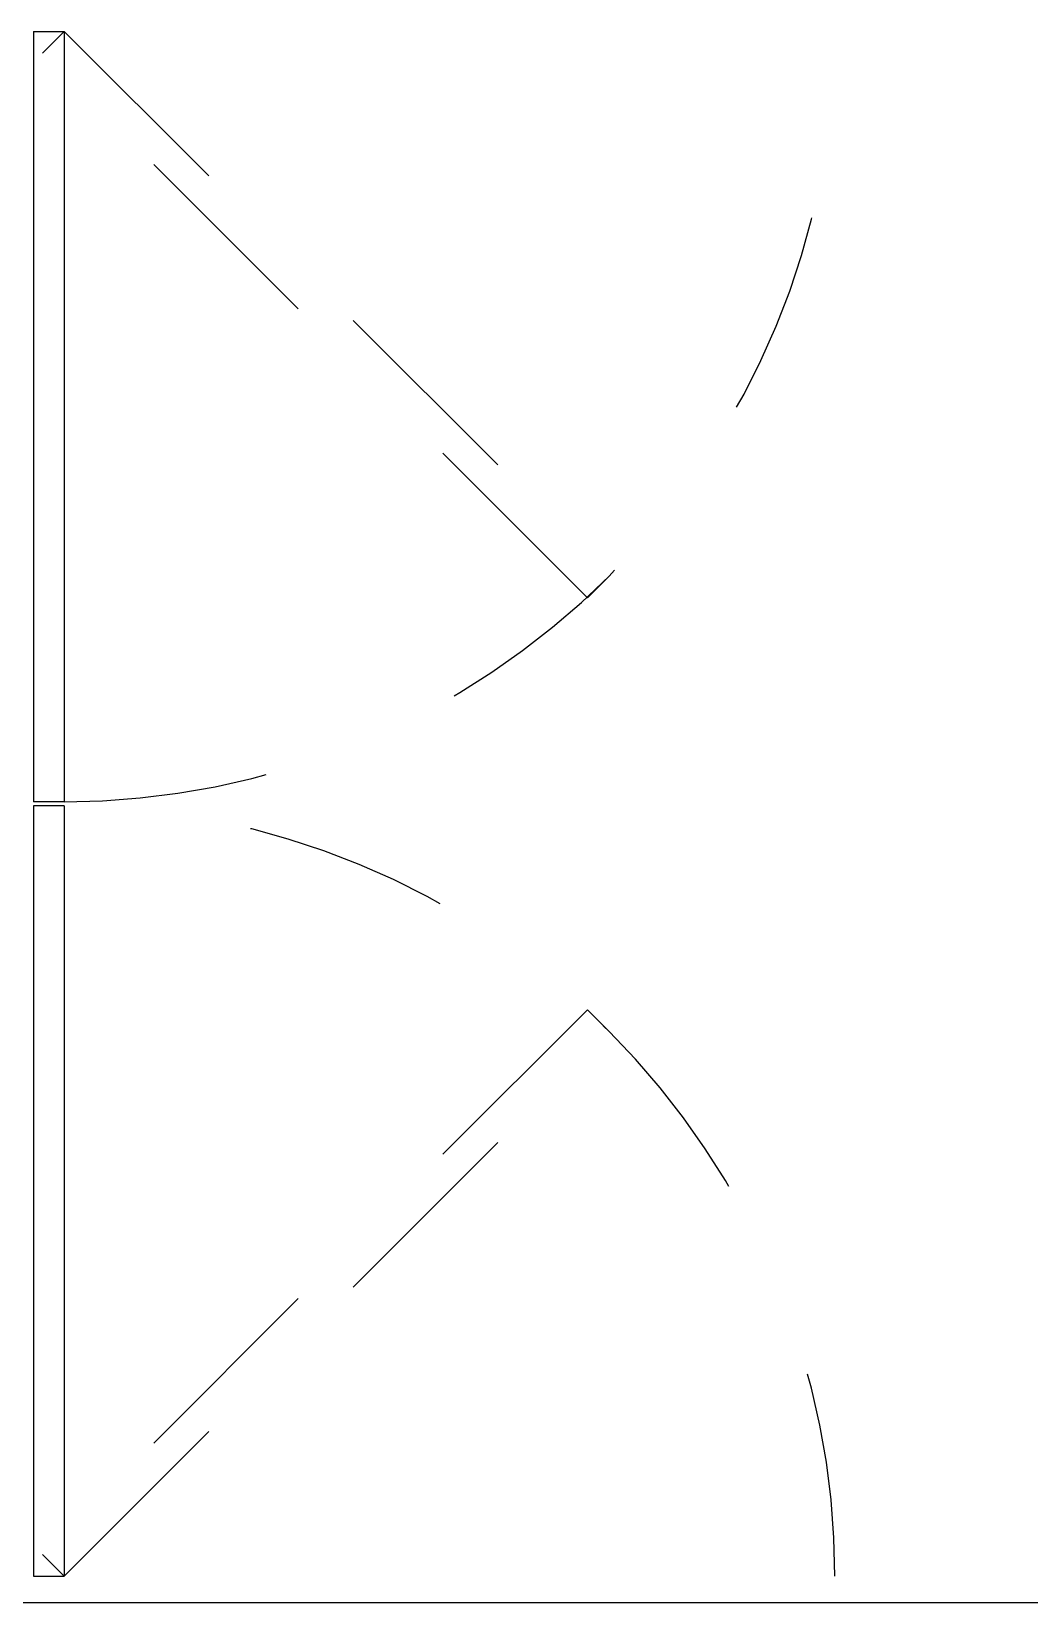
# Model space of a CAD drawing. Header units: millimetres. Extents: x 1573 to 2177, y 1587 to 1932.
# Drawn here: x 1784.432 to 1784.921, y 1904.061 to 1904.83 of the extents above; entities that cross this region are included whole.
import ezdxf

# ---------------------------------------------------------------- set-up
doc = ezdxf.new("R2010")
doc.units = ezdxf.units.MM
doc.header["$LTSCALE"] = 0.03
doc.linetypes.add('HIDDEN', pattern=[9.524999999999999, 6.35, -3.175])
doc.layers.add('-HIDRO', color=8, linetype='Continuous')

msp = doc.modelspace()

# ---------------------------------------------------------------- linework, layer by layer
at = {"layer": '-HIDRO'}
for p, q in [((1784.433220493243, 1904.830454760415), (1784.448221007553, 1904.830454760415)), ((1784.433220493243, 1904.830454760415), (1784.433220493243, 1904.453441834082)), ((1784.448221007553, 1904.830454760415), (1784.448221007553, 1904.453441834082)), ((1784.448221007553, 1904.453441834081), (1784.433220493243, 1904.453441834081)), ((1784.433220493243, 1904.451441765506), (1784.433220493243, 1904.074428839173)), ((1784.448221007553, 1904.451441765506), (1784.433220493243, 1904.451441765506)), ((1784.448221007553, 1904.451441765506), (1784.448221007553, 1904.074428839173)), ((1784.433220493243, 1904.074428839173), (1784.448221007553, 1904.074428839173)), ((1783.981204995357, 1904.061428393437), (1787.808336213073, 1904.061428393436))]:
    msp.add_line(p, q, dxfattribs=at)
at = {"layer": '-HIDRO', "linetype": 'HIDDEN', "ltscale": 0.5}
for p, q in [((1784.437614042163, 1904.819847795025), (1784.448221007553, 1904.830454760416)), ((1784.448221007553, 1904.830454760416), (1784.714809404359, 1904.56386636361)), ((1784.704202438969, 1904.55325939822), (1784.437614042163, 1904.819847795025)), ((1784.714809404359, 1904.56386636361), (1784.704202438969, 1904.55325939822)), ((1784.704202438969, 1904.351624201368), (1784.437614042163, 1904.085035804563)), ((1784.714809404359, 1904.341017235978), (1784.704202438969, 1904.351624201368)), ((1784.448221007553, 1904.074428839173), (1784.714809404359, 1904.341017235978)), ((1784.437614042163, 1904.085035804563), (1784.448221007553, 1904.074428839173))]:
    msp.add_line(p, q, dxfattribs=at)
for centre, start, end in [((1784.448221007553, 1904.830454760416), 269.9999999999707, 0), ((1784.448221007553, 1904.074428839173), 0, 90.00000000004881)]:
    msp.add_arc(centre, 0.3770129263333641, start, end, dxfattribs=at)

doc.saveas('drawing.dxf')
